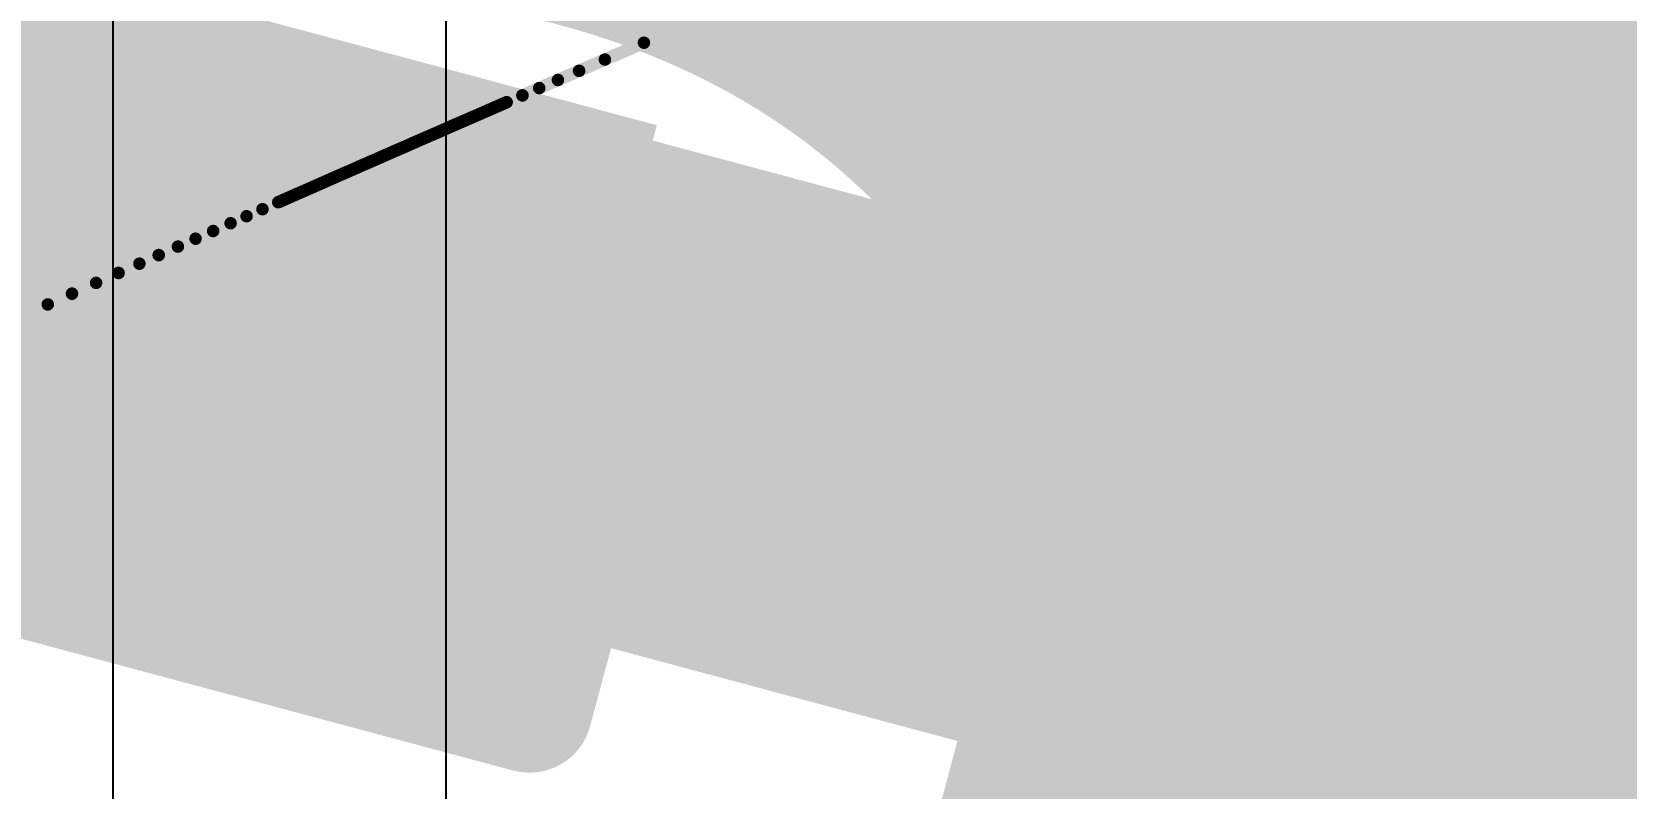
# Model space of a CAD drawing. Header units: inches. Extents: x -18 to 217, y -14 to 159.
# Drawn here: x 15.509 to 17.125, y 23.68 to 24.447 of the extents above; entities that cross this region are included whole.
import ezdxf

# ---------------------------------------------------------------- set-up
doc = ezdxf.new("R2010")
doc.units = ezdxf.units.IN
for name, color, linetype in [('Bottom Layer', 5, 'Continuous'), ('Bottom Overlay', 54, 'Continuous'), ('Dimension', 6, 'Continuous'), ('Fabrication', 76, 'Continuous'), ('Top Layer', 1, 'Continuous'), ('Top Overlay', 2, 'Continuous'), ('Top Paste', 8, 'Continuous'), ('Top Solder', 216, 'Continuous')]:
    doc.layers.add(name, color=color, linetype=linetype)
doc.styles.add('Arial Black_Bold', font='', dxfattribs={"height": 0.2})
doc.styles.get('Arial Black_Bold').set_extended_font_data('Arial Black', bold=True)

# ---------------------------------------------------------------- blocks, each defined once
blk = doc.blocks.new('SK6812_EC20_8')
at = {"layer": 'Top Layer'}
blk.add_hatch(color=1, dxfattribs=at).paths.add_polyline_path([(0.25, -0.25), (1.05, -0.25), (1.05, -0.95), (0.25, -0.95)])
at = {"layer": 'Top Paste'}
blk.add_hatch(color=8, dxfattribs=at).paths.add_polyline_path([(0.25, -0.25), (1.05, -0.25), (1.05, -0.95), (0.25, -0.95)])
at = {"layer": 'Top Solder'}
blk.add_hatch(color=216, dxfattribs=at).paths.add_polyline_path([(0.1484, -0.1484), (1.1516, -0.1484), (1.1516, -1.0516), (0.1484, -1.0516)])
blk = doc.blocks.new('C___0402_20')
at = {"layer": 'Top Layer'}
for points in [[(-0.6985, -0.3175), (-0.6985, 0.3175), (-0.2413, 0.3175), (-0.2413, -0.3175)], [(0.2413, -0.3175), (0.2413, 0.3175), (0.6985, 0.3175), (0.6985, -0.3175)]]:
    blk.add_hatch(color=1, dxfattribs=at).paths.add_polyline_path(points)
at = {"layer": 'Top Paste'}
for points in [[(-0.6985, -0.3175), (-0.6985, 0.3175), (-0.2413, 0.3175), (-0.2413, -0.3175)], [(0.2413, -0.3175), (0.2413, 0.3175), (0.6985, 0.3175), (0.6985, -0.3175)]]:
    blk.add_hatch(color=8, dxfattribs=at).paths.add_polyline_path(points)
at = {"layer": 'Top Solder'}
for points in [[(-0.7585, -0.3775), (-0.7585, 0.3775), (-0.1813, 0.3775), (-0.1813, -0.3775)], [(0.1813, -0.3775), (0.1813, 0.3775), (0.7585, 0.3775), (0.7585, -0.3775)]]:
    blk.add_hatch(color=216, dxfattribs=at).paths.add_polyline_path(points)
at = {"layer": 'Top Overlay', "const_width": 0.127}
for points in [[(-0.2794, 0.4064), (-0.7874, 0.4064)], [(-0.7874, -0.4064), (-0.7874, 0.4064)], [(0.7874, 0.4064), (0.2794, 0.4064)], [(0.7874, -0.4064), (0.7874, 0.4064)], [(-0.2794, -0.4064), (-0.7874, -0.4064)], [(0.7874, -0.4064), (0.2794, -0.4064)]]:
    blk.add_lwpolyline(points, dxfattribs=at)
at = {"layer": 'Top Overlay', "const_width": 0.0635}
for points in [[(-0.8191, 0.4064, 1), (-0.7556, 0.4064, 1)], [(-0.8191, 0.4064, 1), (-0.7556, 0.4064, 1)], [(-0.3111, 0.4064, 1), (-0.2477, 0.4064, 1)], [(0.2477, 0.4064, 1), (0.3111, 0.4064, 1)], [(0.7556, 0.4064, 1), (0.8191, 0.4064, 1)], [(0.7556, 0.4064, 1), (0.8191, 0.4064, 1)], [(-0.8191, -0.4064, 1), (-0.7556, -0.4064, 1)], [(-0.8191, -0.4064, 1), (-0.7556, -0.4064, 1)], [(-0.3111, -0.4064, 1), (-0.2477, -0.4064, 1)], [(0.2477, -0.4064, 1), (0.3111, -0.4064, 1)], [(0.7556, -0.4064, 1), (0.8191, -0.4064, 1)], [(0.7556, -0.4064, 1), (0.8191, -0.4064, 1)]]:
    blk.add_lwpolyline(points, format="xyb", close=True, dxfattribs=at)

msp = doc.modelspace()

# ---------------------------------------------------------------- linework, layer by layer
at = {"layer": 'Bottom Layer'}
for p, q in [((15.9288, 26.2982), (15.9288, 19.066)), ((15.5914, 25.8736), (15.5914, 19.6086))]:
    msp.add_line(p, q, dxfattribs=at)
at = {"layer": 'Dimension', "const_width": 0.254}
for points in [[(58.31, 19.467, 1), (13.31, 19.467, 1)], [(54.5603, 19.4669, 1), (17.0603, 19.4669, 1)]]:
    msp.add_lwpolyline(points, format="xyb", close=True, dxfattribs=at)
at = {"layer": 'Dimension', "const_width": 0.381}
msp.add_lwpolyline([(12.3026, 25.762), (61.1677, 12.6687)], dxfattribs=at)
at = {"layer": 'Fabrication', "const_width": 0.0127}
for points in [[(53.1935, 31.3327, -1.1671), (15.6751, 13.587)], [(53.1935, 31.3327, -1.1671), (15.6751, 13.587)], [(53.1935, 31.3327, -1.1671), (15.6751, 13.587)], [(53.1935, 31.3327, -1.1671), (15.6751, 13.587)], [(54.5111, 31.1383, -1.205705), (14.1774, 15.55)], [(54.5111, 31.1383, -1.205705), (14.1774, 15.55)], [(14.1776, 23.55, -0.093151), (17.1059, 31.1308)], [(14.1776, 23.55, -0.093151), (17.1059, 31.1308)]]:
    msp.add_lwpolyline(points, format="xyb", dxfattribs=at)
for points in [[(16.1296, 24.4361), (16.2123, 24.4719)], [(16.1296, 24.4361), (16.2123, 24.4719)], [(16.09, 24.419), (16.1296, 24.4361)], [(16.09, 24.419), (16.1296, 24.4361)], [(16.0423, 24.3983), (16.0638, 24.4076)], [(16.0423, 24.3983), (16.0638, 24.4076)], [(16.0638, 24.4076), (16.09, 24.419)], [(16.0638, 24.4076), (16.09, 24.419)], [(16.0234, 24.3901), (16.0423, 24.3983)], [(16.0234, 24.3901), (16.0423, 24.3983)], [(15.9756, 24.3693), (15.9904, 24.3758)], [(15.9756, 24.3693), (15.9904, 24.3758)], [(15.9904, 24.3758), (16.0064, 24.3827)], [(15.9904, 24.3758), (16.0064, 24.3827)], [(16.0064, 24.3827), (16.0234, 24.3901)], [(16.0064, 24.3827), (16.0234, 24.3901)], [(15.9481, 24.3573), (15.9615, 24.3631)], [(15.9481, 24.3573), (15.9615, 24.3631)], [(15.9615, 24.3631), (15.9756, 24.3693)], [(15.9615, 24.3631), (15.9756, 24.3693)], [(15.9102, 24.3408), (15.9225, 24.3461)], [(15.9102, 24.3408), (15.9225, 24.3461)], [(15.9225, 24.3461), (15.9351, 24.3517)], [(15.9225, 24.3461), (15.9351, 24.3517)], [(15.9351, 24.3517), (15.9481, 24.3573)], [(15.9351, 24.3517), (15.9481, 24.3573)], [(15.8757, 24.3257), (15.8868, 24.3305)], [(15.8757, 24.3257), (15.8868, 24.3305)], [(15.8868, 24.3305), (15.8983, 24.3356)], [(15.8868, 24.3305), (15.8983, 24.3356)], [(15.8983, 24.3356), (15.9102, 24.3408)], [(15.8983, 24.3356), (15.9102, 24.3408)], [(15.8341, 24.3074), (15.8439, 24.3118)], [(15.8341, 24.3074), (15.8439, 24.3118)], [(15.8439, 24.3118), (15.8543, 24.3163)], [(15.8439, 24.3118), (15.8543, 24.3163)], [(15.8543, 24.3163), (15.865, 24.321)], [(15.8543, 24.3163), (15.865, 24.321)], [(15.865, 24.321), (15.8757, 24.3257)], [(15.865, 24.321), (15.8757, 24.3257)], [(15.7951, 24.2903), (15.8051, 24.2947)], [(15.7951, 24.2903), (15.8051, 24.2947)], [(15.8051, 24.2947), (15.8146, 24.2989)], [(15.8051, 24.2947), (15.8146, 24.2989)], [(15.8146, 24.2989), (15.8241, 24.3031)], [(15.8146, 24.2989), (15.8241, 24.3031)], [(15.8241, 24.3031), (15.8341, 24.3074)], [(15.8241, 24.3031), (15.8341, 24.3074)], [(15.759, 24.2744), (15.7735, 24.2808)], [(15.759, 24.2744), (15.7735, 24.2808)], [(15.7735, 24.2808), (15.7879, 24.2871)], [(15.7735, 24.2808), (15.7879, 24.2871)], [(15.7879, 24.2871), (15.7951, 24.2903)], [(15.7879, 24.2871), (15.7951, 24.2903)], [(15.7268, 24.2602), (15.7429, 24.2673)], [(15.7268, 24.2602), (15.7429, 24.2673)], [(15.7429, 24.2673), (15.759, 24.2744)], [(15.7429, 24.2673), (15.759, 24.2744)], [(15.6752, 24.2374), (15.693, 24.2452)], [(15.6752, 24.2374), (15.693, 24.2452)], [(15.693, 24.2452), (15.7107, 24.2531)], [(15.693, 24.2452), (15.7107, 24.2531)], [(15.7107, 24.2531), (15.7268, 24.2602)], [(15.7107, 24.2531), (15.7268, 24.2602)], [(15.6378, 24.2208), (15.6573, 24.2294)], [(15.6378, 24.2208), (15.6573, 24.2294)], [(15.6573, 24.2294), (15.6752, 24.2374)], [(15.6573, 24.2294), (15.6752, 24.2374)], [(15.6183, 24.2121), (15.6378, 24.2208)], [(15.6183, 24.2121), (15.6378, 24.2208)], [(15.5743, 24.1926), (15.5971, 24.2027)], [(15.5743, 24.1926), (15.5971, 24.2027)], [(15.5971, 24.2027), (15.6183, 24.2121)], [(15.5971, 24.2027), (15.6183, 24.2121)], [(15.5254, 24.1708), (15.5499, 24.1817)], [(15.5254, 24.1708), (15.5499, 24.1817)], [(15.5499, 24.1817), (15.5743, 24.1926)], [(15.5499, 24.1817), (15.5743, 24.1926)], [(15.4992, 24.1591), (15.5254, 24.1708)], [(15.4992, 24.1591), (15.5254, 24.1708)]]:
    msp.add_lwpolyline(points, dxfattribs=at)
at = {"layer": 'Fabrication', "const_width": 0.00635}
for points in [[(16.1264, 24.4361, 1), (16.1327, 24.4361, 1)], [(16.1264, 24.4361, 1), (16.1327, 24.4361, 1)], [(16.1264, 24.4361, 1), (16.1327, 24.4361, 1)], [(16.1264, 24.4361, 1), (16.1327, 24.4361, 1)], [(16.0606, 24.4076, 1), (16.067, 24.4076, 1)], [(16.0606, 24.4076, 1), (16.067, 24.4076, 1)], [(16.0606, 24.4076, 1), (16.067, 24.4076, 1)], [(16.0606, 24.4076, 1), (16.067, 24.4076, 1)], [(16.0868, 24.419, 1), (16.0931, 24.419, 1)], [(16.0868, 24.419, 1), (16.0931, 24.419, 1)], [(16.0868, 24.419, 1), (16.0931, 24.419, 1)], [(16.0868, 24.419, 1), (16.0931, 24.419, 1)], [(16.0392, 24.3983, 1), (16.0455, 24.3983, 1)], [(16.0392, 24.3983, 1), (16.0455, 24.3983, 1)], [(16.0392, 24.3983, 1), (16.0455, 24.3983, 1)], [(16.0392, 24.3983, 1), (16.0455, 24.3983, 1)], [(15.9872, 24.3758, 1), (15.9936, 24.3758, 1)], [(15.9872, 24.3758, 1), (15.9936, 24.3758, 1)], [(15.9872, 24.3758, 1), (15.9936, 24.3758, 1)], [(15.9872, 24.3758, 1), (15.9936, 24.3758, 1)], [(16.0032, 24.3827, 1), (16.0096, 24.3827, 1)], [(16.0032, 24.3827, 1), (16.0096, 24.3827, 1)], [(16.0032, 24.3827, 1), (16.0096, 24.3827, 1)], [(16.0032, 24.3827, 1), (16.0096, 24.3827, 1)], [(16.0203, 24.3901, 1), (16.0266, 24.3901, 1)], [(16.0203, 24.3901, 1), (16.0266, 24.3901, 1)], [(16.0203, 24.3901, 1), (16.0266, 24.3901, 1)], [(16.0203, 24.3901, 1), (16.0266, 24.3901, 1)], [(15.9583, 24.3631, 1), (15.9646, 24.3631, 1)], [(15.9583, 24.3631, 1), (15.9646, 24.3631, 1)], [(15.9583, 24.3631, 1), (15.9646, 24.3631, 1)], [(15.9583, 24.3631, 1), (15.9646, 24.3631, 1)], [(15.9724, 24.3693, 1), (15.9788, 24.3693, 1)], [(15.9724, 24.3693, 1), (15.9788, 24.3693, 1)], [(15.9724, 24.3693, 1), (15.9788, 24.3693, 1)], [(15.9724, 24.3693, 1), (15.9788, 24.3693, 1)], [(15.9193, 24.3461, 1), (15.9257, 24.3461, 1)], [(15.9193, 24.3461, 1), (15.9257, 24.3461, 1)], [(15.9193, 24.3461, 1), (15.9257, 24.3461, 1)], [(15.9193, 24.3461, 1), (15.9257, 24.3461, 1)], [(15.9319, 24.3517, 1), (15.9383, 24.3517, 1)], [(15.9319, 24.3517, 1), (15.9383, 24.3517, 1)], [(15.9319, 24.3517, 1), (15.9383, 24.3517, 1)], [(15.9319, 24.3517, 1), (15.9383, 24.3517, 1)], [(15.945, 24.3573, 1), (15.9513, 24.3573, 1)], [(15.945, 24.3573, 1), (15.9513, 24.3573, 1)], [(15.945, 24.3573, 1), (15.9513, 24.3573, 1)], [(15.945, 24.3573, 1), (15.9513, 24.3573, 1)], [(15.8836, 24.3305, 1), (15.89, 24.3305, 1)], [(15.8836, 24.3305, 1), (15.89, 24.3305, 1)], [(15.8836, 24.3305, 1), (15.89, 24.3305, 1)], [(15.8836, 24.3305, 1), (15.89, 24.3305, 1)], [(15.8951, 24.3356, 1), (15.9015, 24.3356, 1)], [(15.8951, 24.3356, 1), (15.9015, 24.3356, 1)], [(15.8951, 24.3356, 1), (15.9015, 24.3356, 1)], [(15.8951, 24.3356, 1), (15.9015, 24.3356, 1)], [(15.907, 24.3408, 1), (15.9134, 24.3408, 1)], [(15.907, 24.3408, 1), (15.9134, 24.3408, 1)], [(15.907, 24.3408, 1), (15.9134, 24.3408, 1)], [(15.907, 24.3408, 1), (15.9134, 24.3408, 1)], [(15.8408, 24.3118, 1), (15.8471, 24.3118, 1)], [(15.8408, 24.3118, 1), (15.8471, 24.3118, 1)], [(15.8408, 24.3118, 1), (15.8471, 24.3118, 1)], [(15.8408, 24.3118, 1), (15.8471, 24.3118, 1)], [(15.8511, 24.3163, 1), (15.8574, 24.3163, 1)], [(15.8511, 24.3163, 1), (15.8574, 24.3163, 1)], [(15.8511, 24.3163, 1), (15.8574, 24.3163, 1)], [(15.8511, 24.3163, 1), (15.8574, 24.3163, 1)], [(15.8618, 24.321, 1), (15.8682, 24.321, 1)], [(15.8618, 24.321, 1), (15.8682, 24.321, 1)], [(15.8618, 24.321, 1), (15.8682, 24.321, 1)], [(15.8618, 24.321, 1), (15.8682, 24.321, 1)], [(15.8725, 24.3257, 1), (15.8789, 24.3257, 1)], [(15.8725, 24.3257, 1), (15.8789, 24.3257, 1)], [(15.8725, 24.3257, 1), (15.8789, 24.3257, 1)], [(15.8725, 24.3257, 1), (15.8789, 24.3257, 1)], [(15.802, 24.2947, 1), (15.8083, 24.2947, 1)], [(15.802, 24.2947, 1), (15.8083, 24.2947, 1)], [(15.802, 24.2947, 1), (15.8083, 24.2947, 1)], [(15.802, 24.2947, 1), (15.8083, 24.2947, 1)], [(15.8115, 24.2989, 1), (15.8178, 24.2989, 1)], [(15.8115, 24.2989, 1), (15.8178, 24.2989, 1)], [(15.8115, 24.2989, 1), (15.8178, 24.2989, 1)], [(15.8115, 24.2989, 1), (15.8178, 24.2989, 1)], [(15.821, 24.3031, 1), (15.8273, 24.3031, 1)], [(15.821, 24.3031, 1), (15.8273, 24.3031, 1)], [(15.821, 24.3031, 1), (15.8273, 24.3031, 1)], [(15.821, 24.3031, 1), (15.8273, 24.3031, 1)], [(15.8309, 24.3074, 1), (15.8372, 24.3074, 1)], [(15.8309, 24.3074, 1), (15.8372, 24.3074, 1)], [(15.8309, 24.3074, 1), (15.8372, 24.3074, 1)], [(15.8309, 24.3074, 1), (15.8372, 24.3074, 1)], [(15.7703, 24.2808, 1), (15.7766, 24.2808, 1)], [(15.7703, 24.2808, 1), (15.7766, 24.2808, 1)], [(15.7703, 24.2808, 1), (15.7766, 24.2808, 1)], [(15.7703, 24.2808, 1), (15.7766, 24.2808, 1)], [(15.7847, 24.2871, 1), (15.7911, 24.2871, 1)], [(15.7847, 24.2871, 1), (15.7911, 24.2871, 1)], [(15.7847, 24.2871, 1), (15.7911, 24.2871, 1)], [(15.7847, 24.2871, 1), (15.7911, 24.2871, 1)], [(15.7919, 24.2903, 1), (15.7983, 24.2903, 1)], [(15.7919, 24.2903, 1), (15.7983, 24.2903, 1)], [(15.7919, 24.2903, 1), (15.7983, 24.2903, 1)], [(15.7919, 24.2903, 1), (15.7983, 24.2903, 1)], [(15.7398, 24.2673, 1), (15.7461, 24.2673, 1)], [(15.7398, 24.2673, 1), (15.7461, 24.2673, 1)], [(15.7398, 24.2673, 1), (15.7461, 24.2673, 1)], [(15.7398, 24.2673, 1), (15.7461, 24.2673, 1)], [(15.7558, 24.2744, 1), (15.7621, 24.2744, 1)], [(15.7558, 24.2744, 1), (15.7621, 24.2744, 1)], [(15.7558, 24.2744, 1), (15.7621, 24.2744, 1)], [(15.7558, 24.2744, 1), (15.7621, 24.2744, 1)], [(15.6898, 24.2452, 1), (15.6961, 24.2452, 1)], [(15.6898, 24.2452, 1), (15.6961, 24.2452, 1)], [(15.6898, 24.2452, 1), (15.6961, 24.2452, 1)], [(15.6898, 24.2452, 1), (15.6961, 24.2452, 1)], [(15.7075, 24.2531, 1), (15.7138, 24.2531, 1)], [(15.7075, 24.2531, 1), (15.7138, 24.2531, 1)], [(15.7075, 24.2531, 1), (15.7138, 24.2531, 1)], [(15.7075, 24.2531, 1), (15.7138, 24.2531, 1)], [(15.7237, 24.2602, 1), (15.73, 24.2602, 1)], [(15.7237, 24.2602, 1), (15.73, 24.2602, 1)], [(15.7237, 24.2602, 1), (15.73, 24.2602, 1)], [(15.7237, 24.2602, 1), (15.73, 24.2602, 1)], [(15.6541, 24.2294, 1), (15.6604, 24.2294, 1)], [(15.6541, 24.2294, 1), (15.6604, 24.2294, 1)], [(15.6541, 24.2294, 1), (15.6604, 24.2294, 1)], [(15.6541, 24.2294, 1), (15.6604, 24.2294, 1)], [(15.672, 24.2374, 1), (15.6783, 24.2374, 1)], [(15.672, 24.2374, 1), (15.6783, 24.2374, 1)], [(15.672, 24.2374, 1), (15.6783, 24.2374, 1)], [(15.672, 24.2374, 1), (15.6783, 24.2374, 1)], [(15.6346, 24.2208, 1), (15.641, 24.2208, 1)], [(15.6346, 24.2208, 1), (15.641, 24.2208, 1)], [(15.6346, 24.2208, 1), (15.641, 24.2208, 1)], [(15.6346, 24.2208, 1), (15.641, 24.2208, 1)], [(15.5939, 24.2027, 1), (15.6003, 24.2027, 1)], [(15.5939, 24.2027, 1), (15.6003, 24.2027, 1)], [(15.5939, 24.2027, 1), (15.6003, 24.2027, 1)], [(15.5939, 24.2027, 1), (15.6003, 24.2027, 1)], [(15.6151, 24.2121, 1), (15.6214, 24.2121, 1)], [(15.6151, 24.2121, 1), (15.6214, 24.2121, 1)], [(15.6151, 24.2121, 1), (15.6214, 24.2121, 1)], [(15.6151, 24.2121, 1), (15.6214, 24.2121, 1)], [(15.5467, 24.1817, 1), (15.5531, 24.1817, 1)], [(15.5467, 24.1817, 1), (15.5531, 24.1817, 1)], [(15.5467, 24.1817, 1), (15.5531, 24.1817, 1)], [(15.5467, 24.1817, 1), (15.5531, 24.1817, 1)], [(15.5712, 24.1926, 1), (15.5775, 24.1926, 1)], [(15.5712, 24.1926, 1), (15.5775, 24.1926, 1)], [(15.5712, 24.1926, 1), (15.5775, 24.1926, 1)], [(15.5712, 24.1926, 1), (15.5775, 24.1926, 1)], [(15.5222, 24.1708, 1), (15.5285, 24.1708, 1)], [(15.5222, 24.1708, 1), (15.5285, 24.1708, 1)], [(15.5222, 24.1708, 1), (15.5285, 24.1708, 1)], [(15.5222, 24.1708, 1), (15.5285, 24.1708, 1)]]:
    msp.add_lwpolyline(points, format="xyb", close=True, dxfattribs=at)
at = {"layer": 'Top Layer', "const_width": 2.032}
msp.add_lwpolyline([(14.2446, 13.1348, -0.267603), (19.4524, 34.998)], format="xyb", dxfattribs=at)
at = {"layer": 'Top Layer', "const_width": 0.508}
for points in [[(14.0435, 24.6352), (15.7081, 24.1892)], [(15.7081, 24.1892), (15.7822, 24.1694)], [(15.7822, 24.1694), (16.9492, 23.8567)]]:
    msp.add_lwpolyline(points, dxfattribs=at)
at = {"layer": 'Top Layer', "const_width": 0.254}
for points in [[(15.5811, 24.1892, 1), (15.8351, 24.1892, 1)], [(15.5811, 24.1892, 1), (15.8351, 24.1892, 1)], [(15.6552, 24.1694, 1), (15.9092, 24.1694, 1)], [(15.6552, 24.1694, 1), (15.9092, 24.1694, 1)], [(16.8222, 23.8567, 1), (17.0762, 23.8567, 1)]]:
    msp.add_lwpolyline(points, format="xyb", close=True, dxfattribs=at)

# ---------------------------------------------------------------- block references
at = {"rotation": 255}
for name, p in [('SK6812_EC20_8', (17.697, 24.3292)), ('C___0402_20', (15.8249, 24.6253))]:
    msp.add_blockref(name, p, dxfattribs=at)

# ---------------------------------------------------------------- texts
at = {"layer": 'Bottom Overlay', "style": 'Arial Black_Bold', "text_generation_flag": 2}
msp.add_text('BLDC', height=2.54, rotation=270, dxfattribs=at).set_placement((14.4686, 16.902))

doc.saveas('drawing.dxf')
